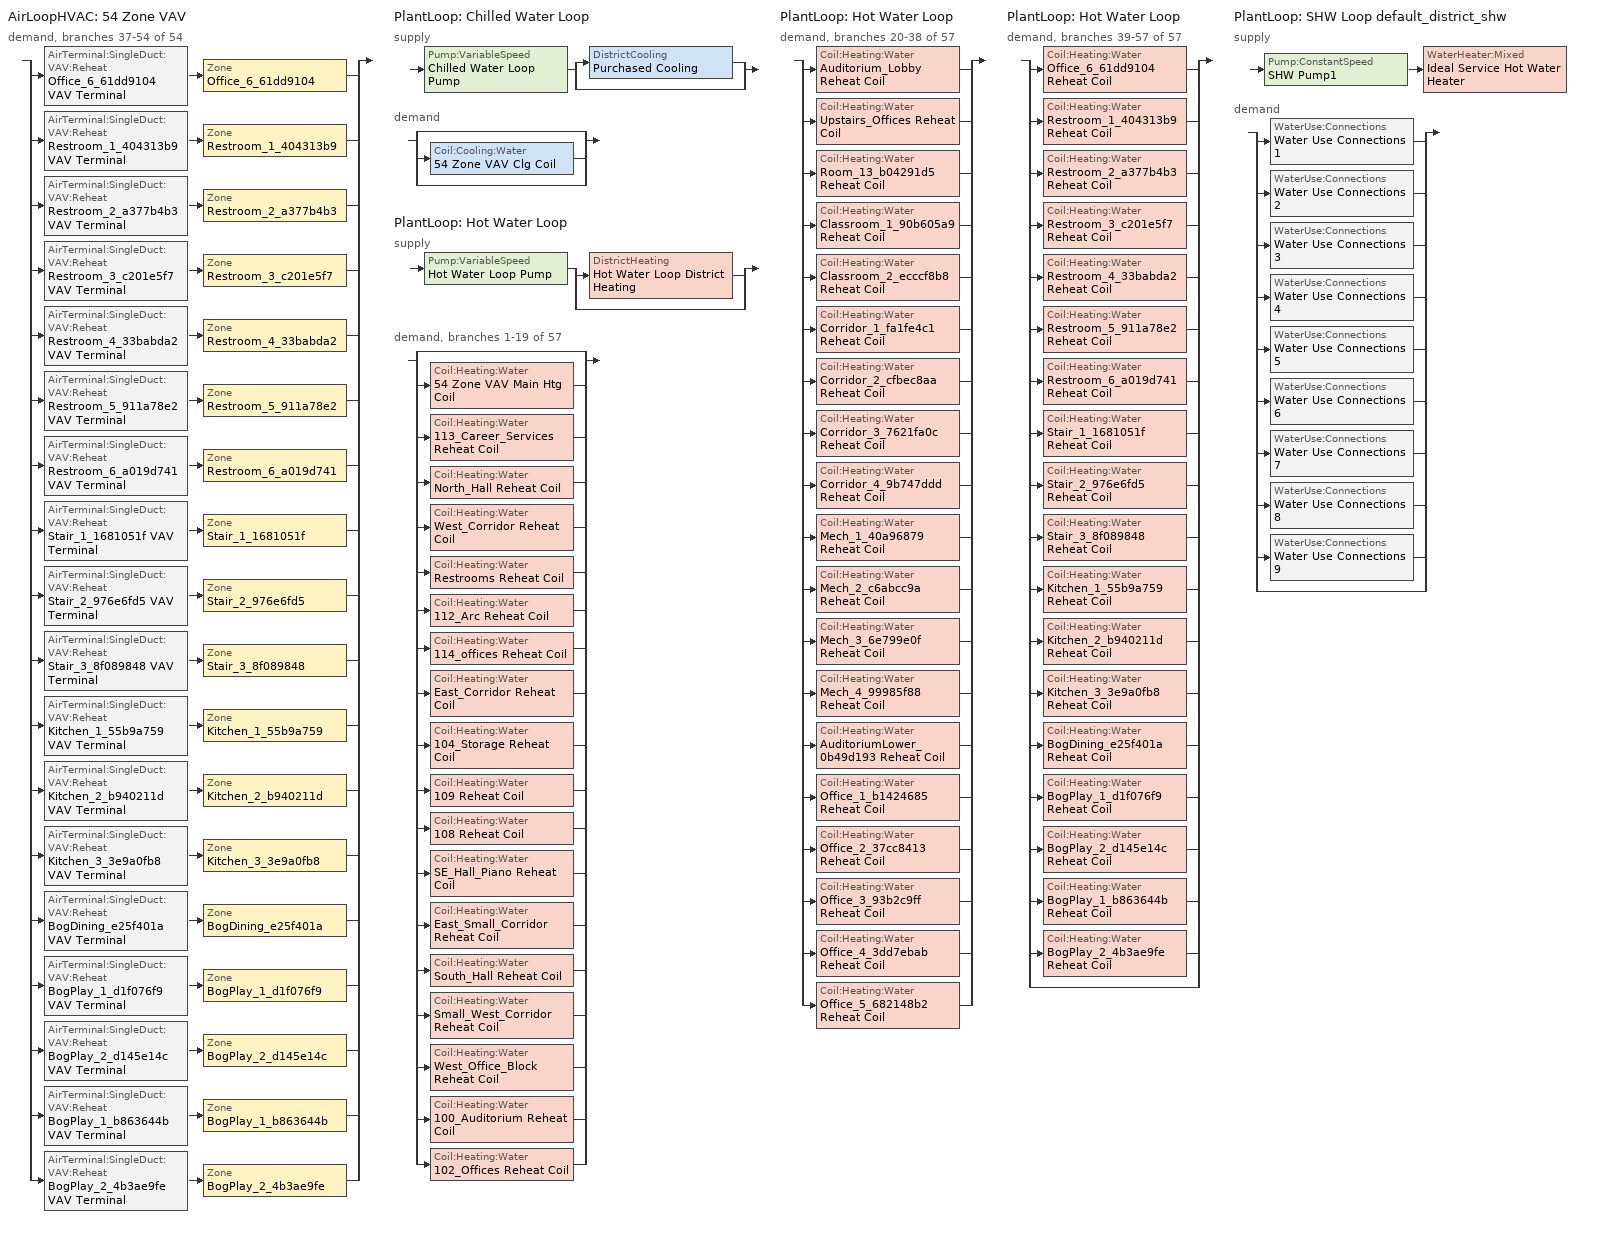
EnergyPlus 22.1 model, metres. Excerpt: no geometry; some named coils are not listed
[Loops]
AirLoopHVAC '54 Zone VAV'
 demand, branches 37-54 of 54: split
  | AirTerminal:SingleDuct:VAV:Reheat 'Office_6_61dd9104 VAV Terminal' > Zone 'Office_6_61dd9104'
  | AirTerminal:SingleDuct:VAV:Reheat 'Restroom_1_404313b9 VAV Terminal' > Zone 'Restroom_1_404313b9'
  | AirTerminal:SingleDuct:VAV:Reheat 'Restroom_2_a377b4b3 VAV Terminal' > Zone 'Restroom_2_a377b4b3'
  | AirTerminal:SingleDuct:VAV:Reheat 'Restroom_3_c201e5f7 VAV Terminal' > Zone 'Restroom_3_c201e5f7'
  | AirTerminal:SingleDuct:VAV:Reheat 'Restroom_4_33babda2 VAV Terminal' > Zone 'Restroom_4_33babda2'
  | AirTerminal:SingleDuct:VAV:Reheat 'Restroom_5_911a78e2 VAV Terminal' > Zone 'Restroom_5_911a78e2'
  | AirTerminal:SingleDuct:VAV:Reheat 'Restroom_6_a019d741 VAV Terminal' > Zone 'Restroom_6_a019d741'
  | AirTerminal:SingleDuct:VAV:Reheat 'Stair_1_1681051f VAV Terminal' > Zone 'Stair_1_1681051f'
  | AirTerminal:SingleDuct:VAV:Reheat 'Stair_2_976e6fd5 VAV Terminal' > Zone 'Stair_2_976e6fd5'
  | AirTerminal:SingleDuct:VAV:Reheat 'Stair_3_8f089848 VAV Terminal' > Zone 'Stair_3_8f089848'
  | AirTerminal:SingleDuct:VAV:Reheat 'Kitchen_1_55b9a759 VAV Terminal' > Zone 'Kitchen_1_55b9a759'
  | AirTerminal:SingleDuct:VAV:Reheat 'Kitchen_2_b940211d VAV Terminal' > Zone 'Kitchen_2_b940211d'
  | AirTerminal:SingleDuct:VAV:Reheat 'Kitchen_3_3e9a0fb8 VAV Terminal' > Zone 'Kitchen_3_3e9a0fb8'
  | AirTerminal:SingleDuct:VAV:Reheat 'BogDining_e25f401a VAV Terminal' > Zone 'BogDining_e25f401a'
  | AirTerminal:SingleDuct:VAV:Reheat 'BogPlay_1_d1f076f9 VAV Terminal' > Zone 'BogPlay_1_d1f076f9'
  | AirTerminal:SingleDuct:VAV:Reheat 'BogPlay_2_d145e14c VAV Terminal' > Zone 'BogPlay_2_d145e14c'
  | AirTerminal:SingleDuct:VAV:Reheat 'BogPlay_1_b863644b VAV Terminal' > Zone 'BogPlay_1_b863644b'
  | AirTerminal:SingleDuct:VAV:Reheat 'BogPlay_2_4b3ae9fe VAV Terminal' > Zone 'BogPlay_2_4b3ae9fe'
PlantLoop 'Chilled Water Loop'
 supply: Pump:VariableSpeed 'Chilled Water Loop Pump' > split
  | DistrictCooling 'Purchased Cooling'
  | bypass
 demand: split
  | bypass
  | Coil:Cooling:Water '54 Zone VAV Clg Coil'
  | bypass
PlantLoop 'Hot Water Loop'
 supply: Pump:VariableSpeed 'Hot Water Loop Pump' > split
  | DistrictHeating 'Hot Water Loop District Heating'
  | bypass
 demand, branches 1-19 of 57: split
  | bypass
  | Coil:Heating:Water '54 Zone VAV Main Htg Coil'
  | Coil:Heating:Water '113_Career_Services Reheat Coil'
  | Coil:Heating:Water 'North_Hall Reheat Coil'
  | Coil:Heating:Water 'West_Corridor Reheat Coil'
  | Coil:Heating:Water 'Restrooms Reheat Coil'
  | Coil:Heating:Water '112_Arc Reheat Coil'
  | Coil:Heating:Water '114_offices Reheat Coil'
  | Coil:Heating:Water 'East_Corridor Reheat Coil'
  | Coil:Heating:Water '104_Storage Reheat Coil'
  | Coil:Heating:Water '109 Reheat Coil'
  | Coil:Heating:Water '108 Reheat Coil'
  | Coil:Heating:Water 'SE_Hall_Piano Reheat Coil'
  | Coil:Heating:Water 'East_Small_Corridor Reheat Coil'
  | Coil:Heating:Water 'South_Hall Reheat Coil'
  | Coil:Heating:Water 'Small_West_Corridor Reheat Coil'
  | Coil:Heating:Water 'West_Office_Block Reheat Coil'
  | Coil:Heating:Water '100_Auditorium Reheat Coil'
  | Coil:Heating:Water '102_Offices Reheat Coil'
PlantLoop 'Hot Water Loop'
 demand, branches 20-38 of 57: split
  | Coil:Heating:Water 'Auditorium_Lobby Reheat Coil'
  | Coil:Heating:Water 'Upstairs_Offices Reheat Coil'
  | Coil:Heating:Water 'Room_13_b04291d5 Reheat Coil'
  | Coil:Heating:Water 'Classroom_1_90b605a9 Reheat Coil'
  | Coil:Heating:Water 'Classroom_2_ecccf8b8 Reheat Coil'
  | Coil:Heating:Water 'Corridor_1_fa1fe4c1 Reheat Coil'
  | Coil:Heating:Water 'Corridor_2_cfbec8aa Reheat Coil'
  | Coil:Heating:Water 'Corridor_3_7621fa0c Reheat Coil'
  | Coil:Heating:Water 'Corridor_4_9b747ddd Reheat Coil'
  | Coil:Heating:Water 'Mech_1_40a96879 Reheat Coil'
  | Coil:Heating:Water 'Mech_2_c6abcc9a Reheat Coil'
  | Coil:Heating:Water 'Mech_3_6e799e0f Reheat Coil'
  | Coil:Heating:Water 'Mech_4_99985f88 Reheat Coil'
  | Coil:Heating:Water 'AuditoriumLower_0b49d193 Reheat Coil'
  | Coil:Heating:Water 'Office_1_b1424685 Reheat Coil'
  | Coil:Heating:Water 'Office_2_37cc8413 Reheat Coil'
  | Coil:Heating:Water 'Office_3_93b2c9ff Reheat Coil'
  | Coil:Heating:Water 'Office_4_3dd7ebab Reheat Coil'
  | Coil:Heating:Water 'Office_5_682148b2 Reheat Coil'
PlantLoop 'Hot Water Loop'
 demand, branches 39-57 of 57: split
  | Coil:Heating:Water 'Office_6_61dd9104 Reheat Coil'
  | Coil:Heating:Water 'Restroom_1_404313b9 Reheat Coil'
  | Coil:Heating:Water 'Restroom_2_a377b4b3 Reheat Coil'
  | Coil:Heating:Water 'Restroom_3_c201e5f7 Reheat Coil'
  | Coil:Heating:Water 'Restroom_4_33babda2 Reheat Coil'
  | Coil:Heating:Water 'Restroom_5_911a78e2 Reheat Coil'
  | Coil:Heating:Water 'Restroom_6_a019d741 Reheat Coil'
  | Coil:Heating:Water 'Stair_1_1681051f Reheat Coil'
  | Coil:Heating:Water 'Stair_2_976e6fd5 Reheat Coil'
  | Coil:Heating:Water 'Stair_3_8f089848 Reheat Coil'
  | Coil:Heating:Water 'Kitchen_1_55b9a759 Reheat Coil'
  | Coil:Heating:Water 'Kitchen_2_b940211d Reheat Coil'
  | Coil:Heating:Water 'Kitchen_3_3e9a0fb8 Reheat Coil'
  | Coil:Heating:Water 'BogDining_e25f401a Reheat Coil'
  | Coil:Heating:Water 'BogPlay_1_d1f076f9 Reheat Coil'
  | Coil:Heating:Water 'BogPlay_2_d145e14c Reheat Coil'
  | Coil:Heating:Water 'BogPlay_1_b863644b Reheat Coil'
  | Coil:Heating:Water 'BogPlay_2_4b3ae9fe Reheat Coil'
  | bypass
PlantLoop 'SHW Loop default_district_shw'
 supply: Pump:ConstantSpeed 'SHW Pump1' > WaterHeater:Mixed 'Ideal Service Hot Water Heater'
 demand: split
  | WaterUse:Connections 'Water Use Connections 1'
  | WaterUse:Connections 'Water Use Connections 2'
  | WaterUse:Connections 'Water Use Connections 3'
  | WaterUse:Connections 'Water Use Connections 4'
  | WaterUse:Connections 'Water Use Connections 5'
  | WaterUse:Connections 'Water Use Connections 6'
  | WaterUse:Connections 'Water Use Connections 7'
  | WaterUse:Connections 'Water Use Connections 8'
  | WaterUse:Connections 'Water Use Connections 9'
  | bypass
[DesignSpecification:OutdoorAir] Outdoor Air Method=Sum; Outdoor Air Flow per Zone=0; Outdoor Air Flow Air Changes per Hour=0
Name | Outdoor Air Flow per Person | Outdoor Air Flow per Zone Floor Area
pre_1980::QuickServiceRestaurant::Dining_Ventilation; pre_1980::LargeHotel::Cafe_Ventilation; pre_1980::SecondarySchool::Office_Ventilation | 0.00943894 | 0
pre_1980::MediumOffice::Storage_Ventilation | 0 | 0.000762
pre_1980::QuickServiceRestaurant::Kitchen_Ventilation | 0 | 0.0023876
pre_1980::SecondarySchool::Restroom_Ventilation | 0 | 0.0048768
pre_1980::MediumOffice::Stair_Ventilation | 0 | 0.000254
[DesignSpecification:ZoneAirDistribution] Minimum Zone Ventilation Efficiency=0.6
BogDining_e25f401a Design Spec Zone Air Dist; BogPlay_1_b863644b Design Spec Zone Air Dist; BogPlay_1_d1f076f9 Design Spec Zone Air Dist; BogPlay_2_4b3ae9fe Design Spec Zone Air Dist; BogPlay_2_d145e14c Design Spec Zone Air Dist; Kitchen_1_55b9a759 Design Spec Zone Air Dist; Kitchen_2_b940211d Design Spec Zone Air Dist; Kitchen_3_3e9a0fb8 Design Spec Zone Air Dist; Office_6_61dd9104 Design Spec Zone Air Dist; Restroom_1_404313b9 Design Spec Zone Air Dist; Restroom_2_a377b4b3 Design Spec Zone Air Dist; Restroom_3_c201e5f7 Design Spec Zone Air Dist; Restroom_4_33babda2 Design Spec Zone Air Dist; Restroom_5_911a78e2 Design Spec Zone Air Dist; Restroom_6_a019d741 Design Spec Zone Air Dist; Stair_1_1681051f Design Spec Zone Air Dist; Stair_2_976e6fd5 Design Spec Zone Air Dist; Stair_3_8f089848 Design Spec Zone Air Dist
[Sizing:Zone] Zone Cooling Design Supply Air Temperature Input Method=SupplyAirTemperature; Zone Cooling Design Supply Air Temperature=12.7778; Zone Cooling Design Supply Air Temperature Difference=11.11; Zone Heating Design Supply Air Temperature Input Method=SupplyAirTemperature; Zone Heating Design Supply Air Temperature=40; Zone Heating Design Supply Air Temperature Difference=11.11; Zone Cooling Design Supply Air Humidity Ratio=0.0085; Zone Heating Design Supply Air Humidity Ratio=0.008; Cooling Design Air Flow Method=DesignDayWithLimit; Cooling Design Air Flow Rate=0; Cooling Minimum Air Flow per Zone Floor Area=0.000762; Cooling Minimum Air Flow=0; Cooling Minimum Air Flow Fraction=0; Heating Design Air Flow Method=DesignDay; Heating Design Air Flow Rate=0; Heating Maximum Air Flow per Zone Floor Area=0.002032; Heating Maximum Air Flow=0.141576; Heating Maximum Air Flow Fraction=0.3; Account for Dedicated Outdoor Air System=No
Name | Design Specification Outdoor Air Object | Design Specification Zone Air Distribution Object
BogDining_e25f401a | pre_1980::QuickServiceRestaurant::Dining_Ventilation | BogDining_e25f401a Design Spec Zone Air Dist
BogPlay_1_b863644b | pre_1980::MediumOffice::Storage_Ventilation | BogPlay_1_b863644b Design Spec Zone Air Dist
BogPlay_1_d1f076f9 | pre_1980::LargeHotel::Cafe_Ventilation | BogPlay_1_d1f076f9 Design Spec Zone Air Dist
BogPlay_2_4b3ae9fe | pre_1980::MediumOffice::Storage_Ventilation | BogPlay_2_4b3ae9fe Design Spec Zone Air Dist
BogPlay_2_d145e14c | pre_1980::LargeHotel::Cafe_Ventilation | BogPlay_2_d145e14c Design Spec Zone Air Dist
Kitchen_1_55b9a759 | pre_1980::QuickServiceRestaurant::Kitchen_Ventilation | Kitchen_1_55b9a759 Design Spec Zone Air Dist
Kitchen_2_b940211d | pre_1980::QuickServiceRestaurant::Kitchen_Ventilation | Kitchen_2_b940211d Design Spec Zone Air Dist
Kitchen_3_3e9a0fb8 | pre_1980::QuickServiceRestaurant::Kitchen_Ventilation | Kitchen_3_3e9a0fb8 Design Spec Zone Air Dist
Office_6_61dd9104 | pre_1980::SecondarySchool::Office_Ventilation | Office_6_61dd9104 Design Spec Zone Air Dist
Restroom_1_404313b9 | pre_1980::SecondarySchool::Restroom_Ventilation | Restroom_1_404313b9 Design Spec Zone Air Dist
Restroom_2_a377b4b3 | pre_1980::SecondarySchool::Restroom_Ventilation | Restroom_2_a377b4b3 Design Spec Zone Air Dist
Restroom_3_c201e5f7 | pre_1980::SecondarySchool::Restroom_Ventilation | Restroom_3_c201e5f7 Design Spec Zone Air Dist
Restroom_4_33babda2 | pre_1980::SecondarySchool::Restroom_Ventilation | Restroom_4_33babda2 Design Spec Zone Air Dist
Restroom_5_911a78e2 | pre_1980::SecondarySchool::Restroom_Ventilation | Restroom_5_911a78e2 Design Spec Zone Air Dist
Restroom_6_a019d741 | pre_1980::SecondarySchool::Restroom_Ventilation | Restroom_6_a019d741 Design Spec Zone Air Dist
Stair_1_1681051f | pre_1980::MediumOffice::Stair_Ventilation | Stair_1_1681051f Design Spec Zone Air Dist
Stair_2_976e6fd5 | pre_1980::MediumOffice::Stair_Ventilation | Stair_2_976e6fd5 Design Spec Zone Air Dist
Stair_3_8f089848 | pre_1980::MediumOffice::Stair_Ventilation | Stair_3_8f089848 Design Spec Zone Air Dist
[Sizing:Plant] Sizing Option=NonCoincident; Zone Timesteps in Averaging Window=1; Coincident Sizing Factor Mode=None
Name | Loop Type | Design Loop Exit Temperature | Loop Design Temperature Difference
Chilled Water Loop | Cooling | 6.66667 | 5.61111
Hot Water Loop | Heating | 82.2222 | 11.1111
SHW Loop default_district_shw | Heating | 60 | 5
[ZoneControl:Thermostat] Temperature Difference Between Cutout And Setpoint=0
Name | Zone or ZoneList | Control Type Schedule | Control 1
BogDining_e25f401a Thermostat | BogDining_e25f401a | BogDining_e25f401a Thermostat Schedule | pre_1980::QuickServiceRestaurant::Dining_Setpoint
BogPlay_1_b863644b Thermostat | BogPlay_1_b863644b | BogPlay_1_b863644b Thermostat Schedule | pre_1980::MediumOffice::Storage_Setpoint
BogPlay_1_d1f076f9 Thermostat | BogPlay_1_d1f076f9 | BogPlay_1_d1f076f9 Thermostat Schedule | pre_1980::LargeHotel::Cafe_Setpoint
BogPlay_2_4b3ae9fe Thermostat | BogPlay_2_4b3ae9fe | BogPlay_2_4b3ae9fe Thermostat Schedule | pre_1980::MediumOffice::Storage_Setpoint 1
BogPlay_2_d145e14c Thermostat | BogPlay_2_d145e14c | BogPlay_2_d145e14c Thermostat Schedule | pre_1980::LargeHotel::Cafe_Setpoint 1
Kitchen_1_55b9a759 Thermostat | Kitchen_1_55b9a759 | Kitchen_1_55b9a759 Thermostat Schedule | pre_1980::QuickServiceRestaurant::Kitchen_Setpoint
Kitchen_2_b940211d Thermostat | Kitchen_2_b940211d | Kitchen_2_b940211d Thermostat Schedule | pre_1980::QuickServiceRestaurant::Kitchen_Setpoint 1
Kitchen_3_3e9a0fb8 Thermostat | Kitchen_3_3e9a0fb8 | Kitchen_3_3e9a0fb8 Thermostat Schedule | pre_1980::QuickServiceRestaurant::Kitchen_Setpoint 2
Office_6_61dd9104 Thermostat | Office_6_61dd9104 | Office_6_61dd9104 Thermostat Schedule | pre_1980::SecondarySchool::Office_Setpoint 5
Restroom_1_404313b9 Thermostat | Restroom_1_404313b9 | Restroom_1_404313b9 Thermostat Schedule | pre_1980::SecondarySchool::Restroom_Setpoint
Restroom_2_a377b4b3 Thermostat | Restroom_2_a377b4b3 | Restroom_2_a377b4b3 Thermostat Schedule | pre_1980::SecondarySchool::Restroom_Setpoint 1
Restroom_3_c201e5f7 Thermostat | Restroom_3_c201e5f7 | Restroom_3_c201e5f7 Thermostat Schedule | pre_1980::SecondarySchool::Restroom_Setpoint 2
Restroom_4_33babda2 Thermostat | Restroom_4_33babda2 | Restroom_4_33babda2 Thermostat Schedule | pre_1980::SecondarySchool::Restroom_Setpoint 3
Restroom_5_911a78e2 Thermostat | Restroom_5_911a78e2 | Restroom_5_911a78e2 Thermostat Schedule | pre_1980::SecondarySchool::Restroom_Setpoint 4
Restroom_6_a019d741 Thermostat | Restroom_6_a019d741 | Restroom_6_a019d741 Thermostat Schedule | pre_1980::SecondarySchool::Restroom_Setpoint 5
Stair_1_1681051f Thermostat | Stair_1_1681051f | Stair_1_1681051f Thermostat Schedule | pre_1980::MediumOffice::Stair_Setpoint
Stair_2_976e6fd5 Thermostat | Stair_2_976e6fd5 | Stair_2_976e6fd5 Thermostat Schedule | pre_1980::MediumOffice::Stair_Setpoint 1
Stair_3_8f089848 Thermostat | Stair_3_8f089848 | Stair_3_8f089848 Thermostat Schedule | pre_1980::MediumOffice::Stair_Setpoint 2
[ThermostatSetpoint:DualSetpoint]
Name | Heating Setpoint Temperature Schedule | Cooling Setpoint Temperature Schedule
pre_1980::QuickServiceRestaurant::Dining_Setpoint | QuickServiceRestaurant HtgSetp | QuickServiceRestaurant ClgSetp
pre_1980::MediumOffice::Storage_Setpoint; pre_1980::MediumOffice::Storage_Setpoint 1; pre_1980::MediumOffice::Stair_Setpoint; pre_1980::MediumOffice::Stair_Setpoint 1; pre_1980::MediumOffice::Stair_Setpoint 2 | Medium Office HtgSetp | Medium Office ClgSetp
pre_1980::LargeHotel::Cafe_Setpoint; pre_1980::LargeHotel::Cafe_Setpoint 1 | LargeHotel HtgSetp | LargeHotel ClgSetp
pre_1980::QuickServiceRestaurant::Kitchen_Setpoint; pre_1980::QuickServiceRestaurant::Kitchen_Setpoint 1; pre_1980::QuickServiceRestaurant::Kitchen_Setpoint 2 | QuickServiceRestaurant HtgSetp Kitchen | QuickServiceRestaurant ClgSetp Kitchen
pre_1980::SecondarySchool::Office_Setpoint 5 | SecondarySchool HtgSetp | SecondarySchool ClgSetp
pre_1980::SecondarySchool::Restroom_Setpoint; pre_1980::SecondarySchool::Restroom_Setpoint 1; pre_1980::SecondarySchool::Restroom_Setpoint 2; pre_1980::SecondarySchool::Restroom_Setpoint 3; pre_1980::SecondarySchool::Restroom_Setpoint 4; pre_1980::SecondarySchool::Restroom_Setpoint 5 | SecondarySchool HtgSetp BathCorrMechKitchen | SecondarySchool ClgSetp BathCorrMechKitchen
[AirTerminal:SingleDuct:VAV:Reheat] Availability Schedule=Always On Discrete; Maximum Air Flow Rate=Autosize; Zone Minimum Air Flow Input Method=Constant; Constant Minimum Air Flow Fraction=0.3; Fixed Minimum Air Flow Rate=0; Maximum Hot Water or Steam Flow Rate=Autosize; Minimum Hot Water or Steam Flow Rate=0; Convergence Tolerance=0.001; Damper Heating Action=Normal; Maximum Flow per Zone Floor Area During Reheat=Autocalculate; Maximum Flow Fraction During Reheat=0.5; Maximum Reheat Air Temperature=40
Name | Reheat Coil
BogDining_e25f401a VAV Terminal | BogDining_e25f401a Reheat Coil
BogPlay_1_b863644b VAV Terminal | BogPlay_1_b863644b Reheat Coil
BogPlay_1_d1f076f9 VAV Terminal | BogPlay_1_d1f076f9 Reheat Coil
BogPlay_2_4b3ae9fe VAV Terminal | BogPlay_2_4b3ae9fe Reheat Coil
BogPlay_2_d145e14c VAV Terminal | BogPlay_2_d145e14c Reheat Coil
Kitchen_1_55b9a759 VAV Terminal | Kitchen_1_55b9a759 Reheat Coil
Kitchen_2_b940211d VAV Terminal | Kitchen_2_b940211d Reheat Coil
Kitchen_3_3e9a0fb8 VAV Terminal | Kitchen_3_3e9a0fb8 Reheat Coil
Office_6_61dd9104 VAV Terminal | Office_6_61dd9104 Reheat Coil
Restroom_1_404313b9 VAV Terminal | Restroom_1_404313b9 Reheat Coil
Restroom_2_a377b4b3 VAV Terminal | Restroom_2_a377b4b3 Reheat Coil
Restroom_3_c201e5f7 VAV Terminal | Restroom_3_c201e5f7 Reheat Coil
Restroom_4_33babda2 VAV Terminal | Restroom_4_33babda2 Reheat Coil
Restroom_5_911a78e2 VAV Terminal | Restroom_5_911a78e2 Reheat Coil
Restroom_6_a019d741 VAV Terminal | Restroom_6_a019d741 Reheat Coil
Stair_1_1681051f VAV Terminal | Stair_1_1681051f Reheat Coil
Stair_2_976e6fd5 VAV Terminal | Stair_2_976e6fd5 Reheat Coil
Stair_3_8f089848 VAV Terminal | Stair_3_8f089848 Reheat Coil
[Zone equipment]
BogDining_e25f401a: BogDining_e25f401a VAV Terminal
BogPlay_1_b863644b: BogPlay_1_b863644b VAV Terminal
BogPlay_1_d1f076f9: BogPlay_1_d1f076f9 VAV Terminal
BogPlay_2_4b3ae9fe: BogPlay_2_4b3ae9fe VAV Terminal
BogPlay_2_d145e14c: BogPlay_2_d145e14c VAV Terminal
Kitchen_1_55b9a759: Kitchen_1_55b9a759 VAV Terminal
Kitchen_2_b940211d: Kitchen_2_b940211d VAV Terminal
Kitchen_3_3e9a0fb8: Kitchen_3_3e9a0fb8 VAV Terminal
Office_6_61dd9104: Office_6_61dd9104 VAV Terminal
Restroom_1_404313b9: Restroom_1_404313b9 VAV Terminal
Restroom_2_a377b4b3: Restroom_2_a377b4b3 VAV Terminal
Restroom_3_c201e5f7: Restroom_3_c201e5f7 VAV Terminal
Restroom_4_33babda2: Restroom_4_33babda2 VAV Terminal
Restroom_5_911a78e2: Restroom_5_911a78e2 VAV Terminal
Restroom_6_a019d741: Restroom_6_a019d741 VAV Terminal
Stair_1_1681051f: Stair_1_1681051f VAV Terminal
Stair_2_976e6fd5: Stair_2_976e6fd5 VAV Terminal
Stair_3_8f089848: Stair_3_8f089848 VAV Terminal
[Coil:Heating:Water] Availability Schedule=Always On Discrete; UFactor Times Area Value=Autosize; Maximum Water Flow Rate=Autosize; Performance Input Method=UFactorTimesAreaAndDesignWaterFlowRate; Rated Capacity=Autosize; Rated Inlet Water Temperature=82.2222; Rated Inlet Air Temperature=12.7778; Rated Outlet Water Temperature=71.1111; Rated Outlet Air Temperature=40; Rated Ratio for Air and Water Convection=0.5
100_Auditorium Reheat Coil; 102_Offices Reheat Coil; 104_Storage Reheat Coil; 108 Reheat Coil; 109 Reheat Coil; 112_Arc Reheat Coil; 113_Career_Services Reheat Coil; 114_offices Reheat Coil; AuditoriumLower_0b49d193 Reheat Coil; Auditorium_Lobby Reheat Coil; BogDining_e25f401a Reheat Coil; BogPlay_1_b863644b Reheat Coil; BogPlay_1_d1f076f9 Reheat Coil; BogPlay_2_4b3ae9fe Reheat Coil; BogPlay_2_d145e14c Reheat Coil; Classroom_1_90b605a9 Reheat Coil; Classroom_2_ecccf8b8 Reheat Coil; Corridor_1_fa1fe4c1 Reheat Coil; Corridor_2_cfbec8aa Reheat Coil; Corridor_3_7621fa0c Reheat Coil; Corridor_4_9b747ddd Reheat Coil; East_Corridor Reheat Coil; East_Small_Corridor Reheat Coil; Kitchen_1_55b9a759 Reheat Coil; Kitchen_2_b940211d Reheat Coil; Kitchen_3_3e9a0fb8 Reheat Coil; Mech_1_40a96879 Reheat Coil; Mech_2_c6abcc9a Reheat Coil; Mech_3_6e799e0f Reheat Coil; Mech_4_99985f88 Reheat Coil; North_Hall Reheat Coil; Office_1_b1424685 Reheat Coil; Office_2_37cc8413 Reheat Coil; Office_3_93b2c9ff Reheat Coil; Office_4_3dd7ebab Reheat Coil; Office_5_682148b2 Reheat Coil; Office_6_61dd9104 Reheat Coil; Restrooms Reheat Coil; Restroom_1_404313b9 Reheat Coil; Restroom_2_a377b4b3 Reheat Coil; Restroom_3_c201e5f7 Reheat Coil; Restroom_4_33babda2 Reheat Coil; Restroom_5_911a78e2 Reheat Coil; Restroom_6_a019d741 Reheat Coil; Room_13_b04291d5 Reheat Coil; SE_Hall_Piano Reheat Coil; Small_West_Corridor Reheat Coil; South_Hall Reheat Coil; Stair_1_1681051f Reheat Coil; Stair_2_976e6fd5 Reheat Coil; Stair_3_8f089848 Reheat Coil; Upstairs_Offices Reheat Coil; West_Corridor Reheat Coil; West_Office_Block Reheat Coil
[Pump:VariableSpeed] Design Maximum Flow Rate=Autosize; Design Pump Head=179344; Design Power Consumption=Autosize; Motor Efficiency=0.9; Fraction of Motor Inefficiencies to Fluid Stream=0; Coefficient 1 of the Part Load Performance Curve=0; Coefficient 2 of the Part Load Performance Curve=1; Coefficient 3 of the Part Load Performance Curve=0; Coefficient 4 of the Part Load Performance Curve=0; Design Minimum Flow Rate=0; Pump Control Type=Intermittent; Skin Loss Radiative Fraction=0.5; Design Power Sizing Method=PowerPerFlowPerPressure; Design Electric Power per Unit Flow Rate=348701.1; Design Shaft Power per Unit Flow Rate per Unit Head=1.28205; Design Minimum Flow Rate Fraction=0; EndUse Subcategory=General
Chilled Water Loop Pump; Hot Water Loop Pump
[Pump:ConstantSpeed]
SHW Pump1: Design Flow Rate=Autosize; Design Pump Head=29891; Design Power Consumption=Autosize; Motor Efficiency=0.9; Fraction of Motor Inefficiencies to Fluid Stream=0; Pump Control Type=Intermittent; Design Power Sizing Method=PowerPerFlowPerPressure; Design Electric Power per Unit Flow Rate=348701.1; Design Shaft Power per Unit Flow Rate per Unit Head=1.28205; EndUse Subcategory=Water Systems
[DistrictCooling]
Purchased Cooling: Nominal Capacity=Autosize
[DistrictHeating]
Hot Water Loop District Heating: Nominal Capacity=Autosize
[WaterHeater:Mixed]
Ideal Service Hot Water Heater: Tank Volume=0; Setpoint Temperature Schedule=Schedule Ruleset 2; Deadband Temperature Difference=2; Maximum Temperature Limit=82.22; Heater Control Type=Modulate; Heater Maximum Capacity=1000000; Heater Ignition Minimum Flow Rate=0; Heater Ignition Delay=0; Heater Fuel Type=DistrictHeating; Heater Thermal Efficiency=1; Off Cycle Parasitic Fuel Consumption Rate=20; Off Cycle Parasitic Fuel Type=DistrictHeating; Off Cycle Parasitic Heat Fraction to Tank=0.8; On Cycle Parasitic Fuel Consumption Rate=0; On Cycle Parasitic Fuel Type=DistrictHeating; On Cycle Parasitic Heat Fraction to Tank=0; Ambient Temperature Indicator=Schedule; Ambient Temperature Schedule=22C Ambient Condition; Off Cycle Loss Coefficient to Ambient Temperature=0; Off Cycle Loss Fraction to Zone=1; On Cycle Loss Coefficient to Ambient Temperature=0; On Cycle Loss Fraction to Zone=1; Use Side Effectiveness=1; Source Side Effectiveness=1; Use Side Design Flow Rate=Autosize; Source Side Design Flow Rate=Autosize; Indirect Water Heating Recovery Time=1.5; Source Side Flow Control Mode=IndirectHeatPrimarySetpoint; EndUse Subcategory=General
[WaterHeater:Sizing]
Ideal Service Hot Water Heater: Design Mode=PeakDraw; Time Storage Can Meet Peak Draw=0.538503; Time for Tank Recovery=0; Nominal Tank Volume for Autosizing Plant Connections=1
[PlantLoop] Fluid Type=Water; Maximum Loop Flow Rate=Autosize; Minimum Loop Flow Rate=0; Plant Loop Volume=Autocalculate; Load Distribution Scheme=Optimal; Plant Loop Demand Calculation Scheme=SingleSetpoint; Common Pipe Simulation=None
Name | Plant Equipment Operation Scheme | Maximum Loop Temperature | Minimum Loop Temperature
Chilled Water Loop | Chilled Water Loop Operation Schemes | 40 | 1
Hot Water Loop | Hot Water Loop Operation Schemes | 100 | 10
SHW Loop default_district_shw | SHW Loop default_district_shw Operation Schemes | 60 | 10
[PlantEquipmentList]
Chilled Water Loop Cooling Equipment List: Purchased Cooling
Hot Water Loop Heating Equipment List: Hot Water Loop District Heating
SHW Loop default_district_shw Heating Equipment List: Ideal Service Hot Water Heater
[PlantEquipmentOperation:CoolingLoad]
Chilled Water Loop Cooling Operation Scheme: Load Range 1 Lower Limit=0; Load Range 1 Upper Limit=1000000000; Range 1 Equipment List=Chilled Water Loop Cooling Equipment List
[PlantEquipmentOperation:HeatingLoad] Load Range 1 Lower Limit=0; Load Range 1 Upper Limit=1000000000
Name | Range 1 Equipment List
Hot Water Loop Heating Operation Scheme | Hot Water Loop Heating Equipment List
SHW Loop default_district_shw Heating Operation Scheme | SHW Loop default_district_shw Heating Equipment List
[PlantEquipmentOperationSchemes] Control Scheme 1 Schedule=Always On Discrete
Name | Control Scheme 1
Chilled Water Loop Operation Schemes | Chilled Water Loop Cooling Operation Scheme
Hot Water Loop Operation Schemes | Hot Water Loop Heating Operation Scheme
SHW Loop default_district_shw Operation Schemes | SHW Loop default_district_shw Heating Operation Scheme
[SetpointManager:Scheduled] Control Variable=Temperature
Name | Schedule | Setpoint Node or NodeList
Chilled Water Loop Setpoint Manager | Chilled Water Loop Temp - 44F | Chilled Water Loop Supply Outlet Node
Hot Water Loop Setpoint Manager | Hot Water Loop Temp - 180F | Hot Water Loop Supply Outlet Node
Setpoint Manager Scheduled 1 | 60C Hot Water
[WaterUse:Equipment] EndUse Subcategory=General; Target Temperature Schedule=60.0C Hot Water; Sensible Fraction Schedule=0.2 Hot Water Sensible Fraction; Latent Fraction Schedule=0.05 Hot Water Latent Fraction
Name | Peak Flow Rate | Flow Rate Fraction Schedule | Zone
pre_1980::SecondarySchool::Restroom_SHW..Restroom_1_404313b9 | 2.17086e-06 | SchoolSecondary BLDG_SWH_SCH | Restroom_1_404313b9
pre_1980::SecondarySchool::Restroom_SHW..Restroom_2_a377b4b3 | 2.76858e-06 | SchoolSecondary BLDG_SWH_SCH | Restroom_2_a377b4b3
pre_1980::SecondarySchool::Restroom_SHW..Restroom_3_c201e5f7 | 2.69238e-06 | SchoolSecondary BLDG_SWH_SCH | Restroom_3_c201e5f7
pre_1980::SecondarySchool::Restroom_SHW..Restroom_4_33babda2 | 2.31874e-06 | SchoolSecondary BLDG_SWH_SCH | Restroom_4_33babda2
pre_1980::SecondarySchool::Restroom_SHW..Restroom_5_911a78e2 | 2.80745e-06 | SchoolSecondary BLDG_SWH_SCH | Restroom_5_911a78e2
pre_1980::SecondarySchool::Restroom_SHW..Restroom_6_a019d741 | 1.56421e-05 | SchoolSecondary BLDG_SWH_SCH | Restroom_6_a019d741
pre_1980::QuickServiceRestaurant::Kitchen_SHW..Kitchen_1_55b9a759 | 4.93054e-05 | QuickServiceRestaurant Bldg Swh | Kitchen_1_55b9a759
pre_1980::QuickServiceRestaurant::Kitchen_SHW..Kitchen_2_b940211d | 4.86519e-05 | QuickServiceRestaurant Bldg Swh | Kitchen_2_b940211d
pre_1980::QuickServiceRestaurant::Kitchen_SHW..Kitchen_3_3e9a0fb8 | 1.32289e-05 | QuickServiceRestaurant Bldg Swh | Kitchen_3_3e9a0fb8
[WaterUse:Connections] Hot Water Supply Temperature Schedule=60.0C Hot Water; Drain Water Heat Exchanger Type=None; Drain Water Heat Exchanger Destination=Plant
Name | Water Use Equipment 1
Water Use Connections 1 | pre_1980::SecondarySchool::Restroom_SHW..Restroom_1_404313b9
Water Use Connections 2 | pre_1980::SecondarySchool::Restroom_SHW..Restroom_2_a377b4b3
Water Use Connections 3 | pre_1980::SecondarySchool::Restroom_SHW..Restroom_3_c201e5f7
Water Use Connections 4 | pre_1980::SecondarySchool::Restroom_SHW..Restroom_4_33babda2
Water Use Connections 5 | pre_1980::SecondarySchool::Restroom_SHW..Restroom_5_911a78e2
Water Use Connections 6 | pre_1980::SecondarySchool::Restroom_SHW..Restroom_6_a019d741
Water Use Connections 7 | pre_1980::QuickServiceRestaurant::Kitchen_SHW..Kitchen_1_55b9a759
Water Use Connections 8 | pre_1980::QuickServiceRestaurant::Kitchen_SHW..Kitchen_2_b940211d
Water Use Connections 9 | pre_1980::QuickServiceRestaurant::Kitchen_SHW..Kitchen_3_3e9a0fb8
[Schedule:Day:Interval]
SecondarySchool HtgSetp_Default; Schedule Day 45; Schedule Day 46; SecondarySchool HtgSetp BathCorrMechKitchen_WntrDsn 1: No, 06:00, 16, 21:00, 21, 24:00, 16
SecondarySchool HtgSetp_SmrDsn 1; SecondarySchool HtgSetp BathCorrMechKitchen_Default; SecondarySchool HtgSetp BathCorrMechKitchen_SmrDsn 1: No, 24:00, 16
SecondarySchool HtgSetp_WntrDsn 1; QuickServiceRestaurant HtgSetp_WntrDsn 1; Medium Office HtgSetp_WntrDsn 1: No, 24:00, 21
SecondarySchool ClgSetp Default; Schedule Day 41; SecondarySchool ClgSetp Default 1; SecondarySchool ClgSetp BathCorrMechKitchen_SmrDsn 1: No, 06:00, 27, 21:00, 24, 24:00, 27
Schedule Day 42: No, 07:00, 27, 18:00, 24, 24:00, 27
SecondarySchool ClgSetp Summer Design Day 1: No, 24:00, 24
SecondarySchool ClgSetp Winter Design Day 1; SecondarySchool ClgSetp BathCorrMechKitchen_Default; SecondarySchool ClgSetp BathCorrMechKitchen_WntrDsn 1: No, 24:00, 27
QuickServiceRestaurant HtgSetp_Default: No, 01:00, 21, 05:00, 15.6, 24:00, 21
QuickServiceRestaurant HtgSetp_SmrDsn 1; Schedule Day 69; Medium Office HtgSetp_SmrDsn 1; QuickServiceRestaurant HtgSetp Kitchen_SmrDsn 1: No, 24:00, 15.6
QuickServiceRestaurant ClgSetp_Default; QuickServiceRestaurant ClgSetp_SmrDsn 1: No, 01:00, 24, 05:00, 30, 24:00, 24
QuickServiceRestaurant ClgSetp_WntrDsn 1; QuickServiceRestaurant ClgSetp Kitchen_WntrDsn 1: No, 24:00, 30
Medium Office HtgSetp_Default: No, 06:00, 15.6, 22:00, 21, 24:00, 15.6
Schedule Day 68: No, 06:00, 15.6, 18:00, 21, 24:00, 15.6
Schedule Day 44; Medium Office ClgSetp_WntrDsn 1: No, 24:00, 26.7
Medium Office ClgSetp_Default; Medium Office ClgSetp_SmrDsn 1: No, 06:00, 26.7, 22:00, 24, 24:00, 26.7
Schedule Day 43: No, 06:00, 26.7, 18:00, 24, 24:00, 26.7
LargeHotel HtgSetp_Default; LargeHotel HtgSetp_SmrDsn 1; LargeHotel HtgSetp_WntrDsn 1: No, 07:00, 16, 24:00, 21
LargeHotel ClgSetp_Default; LargeHotel ClgSetp_SmrDsn 1; LargeHotel ClgSetp_WntrDsn 1: No, 07:00, 30, 24:00, 24
QuickServiceRestaurant HtgSetp Kitchen_Default: No, 01:00, 19, 05:00, 15.6, 24:00, 19
QuickServiceRestaurant HtgSetp Kitchen_WntrDsn 1: No, 24:00, 19
QuickServiceRestaurant ClgSetp Kitchen_Default; QuickServiceRestaurant ClgSetp Kitchen_SmrDsn 1: No, 01:00, 26, 05:00, 30, 24:00, 26
Chilled Water Loop Temp - 44F Default: No, 24:00, 6.66667
Hot Water Loop Temp - 180F Default: No, 24:00, 82.2222
QuickServiceRestaurant Bldg Swh_Default; QuickServiceRestaurant Bldg Swh_SmrDsn 1: No, 01:00, 0.2, 06:00, 0, 07:00, 0.15, 08:00, 0.6, 09:00, 0.55, 10:00, 0.45, 11:00, 0.4, 12:00, 0.45, 13:00, 0.4, 14:00, 0.35, 17:00, 0.3, 18:00, 0.4, 19:00, 0.55, 20:00, 0.6, 21:00, 0.5, 22:00, 0.55, 23:00, 0.45, 24:00, 0.25
QuickServiceRestaurant Bldg Swh_WntrDsn 1; Schedule Day 10: No, 01:00, 0.2, 06:00, 0, 09:00, 0.15, 10:00, 0.5, 11:00, 0.45, 13:00, 0.5, 14:00, 0.45, 16:00, 0.4, 17:00, 0.35, 18:00, 0.4, 20:00, 0.55, 21:00, 0.5, 22:00, 0.55, 23:00, 0.4, 24:00, 0.3
Schedule Day 3; Schedule Day 4; Schedule Day 5; SchoolSecondary BLDG_SWH_SCH_Default: No, 24:00, 0
Schedule Day 6; Schedule Day 7; Schedule Day 8: No, 08:00, 0, 09:00, 0.34, 10:00, 0.6, 11:00, 0.63, 12:00, 0.72, 13:00, 0.79, 14:00, 0.83, 15:00, 0.61, 16:00, 0.65, 18:00, 0.1, 19:00, 0.19, 20:00, 0.25, 24:00, 0
Schedule Day 9: No, 01:00, 0.25, 06:00, 0, 10:00, 0.15, 12:00, 0.5, 14:00, 0.4, 17:00, 0.3, 18:00, 0.4, 20:00, 0.5, 21:00, 0.4, 22:00, 0.5, 23:00, 0.4, 24:00, 0.2
Schedule Day 91; Schedule Day 94; Schedule Day 96: No, 24:00, 60
Schedule Day 92: No, 24:00, 0.2
Schedule Day 93: No, 24:00, 0.05
Schedule Day 97: No, 24:00, 22
SchoolSecondary BLDG_SWH_SCH_SmrDsn 1: No, 07:00, 0.05, 08:00, 0.1, 09:00, 0.34, 10:00, 0.6, 11:00, 0.63, 12:00, 0.72, 13:00, 0.79, 14:00, 0.83, 15:00, 0.61, 16:00, 0.65, 18:00, 0.1, 19:00, 0.19, 20:00, 0.25, 22:00, 0.22, 23:00, 0.12, 24:00, 0.09
SchoolSecondary BLDG_SWH_SCH_WntrDsn 1: No, 09:00, 0.03, 13:00, 0.05, 24:00, 0.03
[Schedule:Week:Daily]
SecondarySchool HtgSetp Week Rule - Jan1-Jun24: SecondarySchool HtgSetp_Default, SecondarySchool HtgSetp_Default, SecondarySchool HtgSetp_Default, SecondarySchool HtgSetp_Default, SecondarySchool HtgSetp_Default, SecondarySchool HtgSetp_Default, SecondarySchool HtgSetp_Default, SecondarySchool HtgSetp_Default, SecondarySchool HtgSetp_SmrDsn 1, SecondarySchool HtgSetp_WntrDsn 1, SecondarySchool HtgSetp_Default, SecondarySchool HtgSetp_Default
SecondarySchool HtgSetp Week Rule - Jun25-Jul1: SecondarySchool HtgSetp_Default, SecondarySchool HtgSetp_Default, SecondarySchool HtgSetp_Default, SecondarySchool HtgSetp_Default, SecondarySchool HtgSetp_Default, SecondarySchool HtgSetp_Default, Schedule Day 45, SecondarySchool HtgSetp_Default, SecondarySchool HtgSetp_SmrDsn 1, SecondarySchool HtgSetp_WntrDsn 1, SecondarySchool HtgSetp_Default, SecondarySchool HtgSetp_Default
SecondarySchool HtgSetp Week Rule - Jul2-Aug26: Schedule Day 45, Schedule Day 45, Schedule Day 45, Schedule Day 45, Schedule Day 45, Schedule Day 45, Schedule Day 45, SecondarySchool HtgSetp_Default, SecondarySchool HtgSetp_SmrDsn 1, SecondarySchool HtgSetp_WntrDsn 1, SecondarySchool HtgSetp_Default, SecondarySchool HtgSetp_Default
SecondarySchool HtgSetp Week Rule - Aug27-Sep2: Schedule Day 45, Schedule Day 45, Schedule Day 45, Schedule Day 45, Schedule Day 45, Schedule Day 45, Schedule Day 46, SecondarySchool HtgSetp_Default, SecondarySchool HtgSetp_SmrDsn 1, SecondarySchool HtgSetp_WntrDsn 1, SecondarySchool HtgSetp_Default, SecondarySchool HtgSetp_Default
SecondarySchool HtgSetp Week Rule - Sep3-Dec31: Schedule Day 46, Schedule Day 46, Schedule Day 46, Schedule Day 46, Schedule Day 46, Schedule Day 46, Schedule Day 46, SecondarySchool HtgSetp_Default, SecondarySchool HtgSetp_SmrDsn 1, SecondarySchool HtgSetp_WntrDsn 1, SecondarySchool HtgSetp_Default, SecondarySchool HtgSetp_Default
SecondarySchool ClgSetp Week Rule - Jan1-Jun24: SecondarySchool ClgSetp Default, SecondarySchool ClgSetp Default, SecondarySchool ClgSetp Default, SecondarySchool ClgSetp Default, SecondarySchool ClgSetp Default, SecondarySchool ClgSetp Default, SecondarySchool ClgSetp Default, SecondarySchool ClgSetp Default 1, SecondarySchool ClgSetp Summer Design Day 1, SecondarySchool ClgSetp Winter Design Day 1, SecondarySchool ClgSetp Default, SecondarySchool ClgSetp Default
SecondarySchool ClgSetp Week Rule - Jun25-Jul1: SecondarySchool ClgSetp Default, SecondarySchool ClgSetp Default, SecondarySchool ClgSetp Default, SecondarySchool ClgSetp Default, SecondarySchool ClgSetp Default, SecondarySchool ClgSetp Default, Schedule Day 42, SecondarySchool ClgSetp Default 1, SecondarySchool ClgSetp Summer Design Day 1, SecondarySchool ClgSetp Winter Design Day 1, SecondarySchool ClgSetp Default, SecondarySchool ClgSetp Default
SecondarySchool ClgSetp Week Rule - Jul2-Aug26: Schedule Day 42, Schedule Day 42, Schedule Day 42, Schedule Day 42, Schedule Day 42, Schedule Day 42, Schedule Day 42, SecondarySchool ClgSetp Default 1, SecondarySchool ClgSetp Summer Design Day 1, SecondarySchool ClgSetp Winter Design Day 1, SecondarySchool ClgSetp Default, SecondarySchool ClgSetp Default
SecondarySchool ClgSetp Week Rule - Aug27-Sep2: Schedule Day 42, Schedule Day 42, Schedule Day 42, Schedule Day 42, Schedule Day 42, Schedule Day 41, Schedule Day 41, SecondarySchool ClgSetp Default 1, SecondarySchool ClgSetp Summer Design Day 1, SecondarySchool ClgSetp Winter Design Day 1, SecondarySchool ClgSetp Default, SecondarySchool ClgSetp Default
SecondarySchool ClgSetp Week Rule - Sep3-Dec31: Schedule Day 41, Schedule Day 41, Schedule Day 41, Schedule Day 41, Schedule Day 41, Schedule Day 41, Schedule Day 41, SecondarySchool ClgSetp Default 1, SecondarySchool ClgSetp Summer Design Day 1, SecondarySchool ClgSetp Winter Design Day 1, SecondarySchool ClgSetp Default, SecondarySchool ClgSetp Default
QuickServiceRestaurant HtgSetp Week Rule - Jan1-Dec31: QuickServiceRestaurant HtgSetp_Default, QuickServiceRestaurant HtgSetp_Default, QuickServiceRestaurant HtgSetp_Default, QuickServiceRestaurant HtgSetp_Default, QuickServiceRestaurant HtgSetp_Default, QuickServiceRestaurant HtgSetp_Default, QuickServiceRestaurant HtgSetp_Default, QuickServiceRestaurant HtgSetp_Default, QuickServiceRestaurant HtgSetp_SmrDsn 1, QuickServiceRestaurant HtgSetp_WntrDsn 1, QuickServiceRestaurant HtgSetp_Default, QuickServiceRestaurant HtgSetp_Default
QuickServiceRestaurant ClgSetp Week Rule - Jan1-Dec31: QuickServiceRestaurant ClgSetp_Default, QuickServiceRestaurant ClgSetp_Default, QuickServiceRestaurant ClgSetp_Default, QuickServiceRestaurant ClgSetp_Default, QuickServiceRestaurant ClgSetp_Default, QuickServiceRestaurant ClgSetp_Default, QuickServiceRestaurant ClgSetp_Default, QuickServiceRestaurant ClgSetp_Default, QuickServiceRestaurant ClgSetp_SmrDsn 1, QuickServiceRestaurant ClgSetp_WntrDsn 1, QuickServiceRestaurant ClgSetp_Default, QuickServiceRestaurant ClgSetp_Default
Medium Office HtgSetp Week Rule - Jan1-Dec31: Schedule Day 69, Medium Office HtgSetp_Default, Medium Office HtgSetp_Default, Medium Office HtgSetp_Default, Medium Office HtgSetp_Default, Medium Office HtgSetp_Default, Schedule Day 68, Medium Office HtgSetp_Default, Medium Office HtgSetp_SmrDsn 1, Medium Office HtgSetp_WntrDsn 1, Medium Office HtgSetp_Default, Medium Office HtgSetp_Default
Medium Office ClgSetp Week Rule - Jan1-Dec31: Schedule Day 44, Medium Office ClgSetp_Default, Medium Office ClgSetp_Default, Medium Office ClgSetp_Default, Medium Office ClgSetp_Default, Medium Office ClgSetp_Default, Schedule Day 43, Medium Office ClgSetp_Default, Medium Office ClgSetp_SmrDsn 1, Medium Office ClgSetp_WntrDsn 1, Medium Office ClgSetp_Default, Medium Office ClgSetp_Default
LargeHotel HtgSetp Week Rule - Jan1-Dec31: LargeHotel HtgSetp_Default, LargeHotel HtgSetp_Default, LargeHotel HtgSetp_Default, LargeHotel HtgSetp_Default, LargeHotel HtgSetp_Default, LargeHotel HtgSetp_Default, LargeHotel HtgSetp_Default, LargeHotel HtgSetp_Default, LargeHotel HtgSetp_SmrDsn 1, LargeHotel HtgSetp_WntrDsn 1, LargeHotel HtgSetp_Default, LargeHotel HtgSetp_Default
LargeHotel ClgSetp Week Rule - Jan1-Dec31: LargeHotel ClgSetp_Default, LargeHotel ClgSetp_Default, LargeHotel ClgSetp_Default, LargeHotel ClgSetp_Default, LargeHotel ClgSetp_Default, LargeHotel ClgSetp_Default, LargeHotel ClgSetp_Default, LargeHotel ClgSetp_Default, LargeHotel ClgSetp_SmrDsn 1, LargeHotel ClgSetp_WntrDsn 1, LargeHotel ClgSetp_Default, LargeHotel ClgSetp_Default
SecondarySchool HtgSetp BathCorrMechKitchen Week Rule - Jan1-Dec31: SecondarySchool HtgSetp BathCorrMechKitchen_Default, SecondarySchool HtgSetp BathCorrMechKitchen_Default, SecondarySchool HtgSetp BathCorrMechKitchen_Default, SecondarySchool HtgSetp BathCorrMechKitchen_Default, SecondarySchool HtgSetp BathCorrMechKitchen_Default, SecondarySchool HtgSetp BathCorrMechKitchen_Default, SecondarySchool HtgSetp BathCorrMechKitchen_Default, SecondarySchool HtgSetp BathCorrMechKitchen_Default, SecondarySchool HtgSetp BathCorrMechKitchen_SmrDsn 1, SecondarySchool HtgSetp BathCorrMechKitchen_WntrDsn 1, SecondarySchool HtgSetp BathCorrMechKitchen_Default, SecondarySchool HtgSetp BathCorrMechKitchen_Default
SecondarySchool ClgSetp BathCorrMechKitchen Week Rule - Jan1-Dec31: SecondarySchool ClgSetp BathCorrMechKitchen_Default, SecondarySchool ClgSetp BathCorrMechKitchen_Default, SecondarySchool ClgSetp BathCorrMechKitchen_Default, SecondarySchool ClgSetp BathCorrMechKitchen_Default, SecondarySchool ClgSetp BathCorrMechKitchen_Default, SecondarySchool ClgSetp BathCorrMechKitchen_Default, SecondarySchool ClgSetp BathCorrMechKitchen_Default, SecondarySchool ClgSetp BathCorrMechKitchen_Default, SecondarySchool ClgSetp BathCorrMechKitchen_SmrDsn 1, SecondarySchool ClgSetp BathCorrMechKitchen_WntrDsn 1, SecondarySchool ClgSetp BathCorrMechKitchen_Default, SecondarySchool ClgSetp BathCorrMechKitchen_Default
QuickServiceRestaurant HtgSetp Kitchen Week Rule - Jan1-Dec31: QuickServiceRestaurant HtgSetp Kitchen_Default, QuickServiceRestaurant HtgSetp Kitchen_Default, QuickServiceRestaurant HtgSetp Kitchen_Default, QuickServiceRestaurant HtgSetp Kitchen_Default, QuickServiceRestaurant HtgSetp Kitchen_Default, QuickServiceRestaurant HtgSetp Kitchen_Default, QuickServiceRestaurant HtgSetp Kitchen_Default, QuickServiceRestaurant HtgSetp Kitchen_Default, QuickServiceRestaurant HtgSetp Kitchen_SmrDsn 1, QuickServiceRestaurant HtgSetp Kitchen_WntrDsn 1, QuickServiceRestaurant HtgSetp Kitchen_Default, QuickServiceRestaurant HtgSetp Kitchen_Default
QuickServiceRestaurant ClgSetp Kitchen Week Rule - Jan1-Dec31: QuickServiceRestaurant ClgSetp Kitchen_Default, QuickServiceRestaurant ClgSetp Kitchen_Default, QuickServiceRestaurant ClgSetp Kitchen_Default, QuickServiceRestaurant ClgSetp Kitchen_Default, QuickServiceRestaurant ClgSetp Kitchen_Default, QuickServiceRestaurant ClgSetp Kitchen_Default, QuickServiceRestaurant ClgSetp Kitchen_Default, QuickServiceRestaurant ClgSetp Kitchen_Default, QuickServiceRestaurant ClgSetp Kitchen_SmrDsn 1, QuickServiceRestaurant ClgSetp Kitchen_WntrDsn 1, QuickServiceRestaurant ClgSetp Kitchen_Default, QuickServiceRestaurant ClgSetp Kitchen_Default
0.05 Hot Water Latent Fraction Week Rule - Jan1-Dec31: Schedule Day 93, Schedule Day 93, Schedule Day 93, Schedule Day 93, Schedule Day 93, Schedule Day 93, Schedule Day 93, Schedule Day 93, Schedule Day 93, Schedule Day 93, Schedule Day 93, Schedule Day 93
0.2 Hot Water Sensible Fraction Week Rule - Jan1-Dec31: Schedule Day 92, Schedule Day 92, Schedule Day 92, Schedule Day 92, Schedule Day 92, Schedule Day 92, Schedule Day 92, Schedule Day 92, Schedule Day 92, Schedule Day 92, Schedule Day 92, Schedule Day 92
22C Ambient Condition Week Rule - Jan1-Dec31: Schedule Day 97, Schedule Day 97, Schedule Day 97, Schedule Day 97, Schedule Day 97, Schedule Day 97, Schedule Day 97, Schedule Day 97, Schedule Day 97, Schedule Day 97, Schedule Day 97, Schedule Day 97
60.0C Hot Water Week Rule - Jan1-Dec31: Schedule Day 91, Schedule Day 91, Schedule Day 91, Schedule Day 91, Schedule Day 91, Schedule Day 91, Schedule Day 91, Schedule Day 91, Schedule Day 91, Schedule Day 91, Schedule Day 91, Schedule Day 91
60C Hot Water Week Rule - Jan1-Dec31: Schedule Day 94, Schedule Day 94, Schedule Day 94, Schedule Day 94, Schedule Day 94, Schedule Day 94, Schedule Day 94, Schedule Day 94, Schedule Day 94, Schedule Day 94, Schedule Day 94, Schedule Day 94
Chilled Water Loop Temp - 44F Week Rule - Jan1-Dec31: Chilled Water Loop Temp - 44F Default, Chilled Water Loop Temp - 44F Default, Chilled Water Loop Temp - 44F Default, Chilled Water Loop Temp - 44F Default, Chilled Water Loop Temp - 44F Default, Chilled Water Loop Temp - 44F Default, Chilled Water Loop Temp - 44F Default, Chilled Water Loop Temp - 44F Default, Chilled Water Loop Temp - 44F Default, Chilled Water Loop Temp - 44F Default, Chilled Water Loop Temp - 44F Default, Chilled Water Loop Temp - 44F Default
Hot Water Loop Temp - 180F Week Rule - Jan1-Dec31: Hot Water Loop Temp - 180F Default, Hot Water Loop Temp - 180F Default, Hot Water Loop Temp - 180F Default, Hot Water Loop Temp - 180F Default, Hot Water Loop Temp - 180F Default, Hot Water Loop Temp - 180F Default, Hot Water Loop Temp - 180F Default, Hot Water Loop Temp - 180F Default, Hot Water Loop Temp - 180F Default, Hot Water Loop Temp - 180F Default, Hot Water Loop Temp - 180F Default, Hot Water Loop Temp - 180F Default
QuickServiceRestaurant Bldg Swh Week Rule - Jan1-Dec31: Schedule Day 9, QuickServiceRestaurant Bldg Swh_Default, QuickServiceRestaurant Bldg Swh_Default, QuickServiceRestaurant Bldg Swh_Default, QuickServiceRestaurant Bldg Swh_Default, QuickServiceRestaurant Bldg Swh_Default, Schedule Day 10, QuickServiceRestaurant Bldg Swh_Default, QuickServiceRestaurant Bldg Swh_SmrDsn 1, QuickServiceRestaurant Bldg Swh_WntrDsn 1, QuickServiceRestaurant Bldg Swh_Default, QuickServiceRestaurant Bldg Swh_Default
Schedule Ruleset 2 Week Rule - Jan1-Dec31: Schedule Day 96, Schedule Day 96, Schedule Day 96, Schedule Day 96, Schedule Day 96, Schedule Day 96, Schedule Day 96, Schedule Day 96, Schedule Day 96, Schedule Day 96, Schedule Day 96, Schedule Day 96
SchoolSecondary BLDG_SWH_SCH Week Rule - Jan1-Jun10: Schedule Day 4, Schedule Day 6, Schedule Day 6, Schedule Day 6, Schedule Day 6, Schedule Day 6, Schedule Day 4, SchoolSecondary BLDG_SWH_SCH_Default, SchoolSecondary BLDG_SWH_SCH_SmrDsn 1, SchoolSecondary BLDG_SWH_SCH_WntrDsn 1, SchoolSecondary BLDG_SWH_SCH_Default, SchoolSecondary BLDG_SWH_SCH_Default
SchoolSecondary BLDG_SWH_SCH Week Rule - Jun11-Jun17: Schedule Day 4, Schedule Day 6, Schedule Day 6, Schedule Day 6, Schedule Day 6, Schedule Day 7, Schedule Day 5, SchoolSecondary BLDG_SWH_SCH_Default, SchoolSecondary BLDG_SWH_SCH_SmrDsn 1, SchoolSecondary BLDG_SWH_SCH_WntrDsn 1, SchoolSecondary BLDG_SWH_SCH_Default, SchoolSecondary BLDG_SWH_SCH_Default
SchoolSecondary BLDG_SWH_SCH Week Rule - Jun18-Sep9: Schedule Day 5, Schedule Day 7, Schedule Day 7, Schedule Day 7, Schedule Day 7, Schedule Day 7, Schedule Day 5, SchoolSecondary BLDG_SWH_SCH_Default, SchoolSecondary BLDG_SWH_SCH_SmrDsn 1, SchoolSecondary BLDG_SWH_SCH_WntrDsn 1, SchoolSecondary BLDG_SWH_SCH_Default, SchoolSecondary BLDG_SWH_SCH_Default
SchoolSecondary BLDG_SWH_SCH Week Rule - Sep10-Sep16: Schedule Day 5, Schedule Day 7, Schedule Day 7, Schedule Day 7, Schedule Day 7, Schedule Day 7, Schedule Day 3, SchoolSecondary BLDG_SWH_SCH_Default, SchoolSecondary BLDG_SWH_SCH_SmrDsn 1, SchoolSecondary BLDG_SWH_SCH_WntrDsn 1, SchoolSecondary BLDG_SWH_SCH_Default, SchoolSecondary BLDG_SWH_SCH_Default
SchoolSecondary BLDG_SWH_SCH Week Rule - Sep17-Dec31: SchoolSecondary BLDG_SWH_SCH_Default, Schedule Day 8, Schedule Day 8, Schedule Day 8, Schedule Day 8, Schedule Day 8, Schedule Day 3, SchoolSecondary BLDG_SWH_SCH_Default, SchoolSecondary BLDG_SWH_SCH_SmrDsn 1, SchoolSecondary BLDG_SWH_SCH_WntrDsn 1, SchoolSecondary BLDG_SWH_SCH_Default, SchoolSecondary BLDG_SWH_SCH_Default
[Schedule:Year]
SecondarySchool HtgSetp: SecondarySchool HtgSetp Week Rule - Jan1-Jun24, 1, 1, 6, 24, SecondarySchool HtgSetp Week Rule - Jun25-Jul1, 6, 25, 7, 1, SecondarySchool HtgSetp Week Rule - Jul2-Aug26, 7, 2, 8, 26, SecondarySchool HtgSetp Week Rule - Aug27-Sep2, 8, 27, 9, 2, SecondarySchool HtgSetp Week Rule - Sep3-Dec31, 9, 3, 12, 31
SecondarySchool ClgSetp: SecondarySchool ClgSetp Week Rule - Jan1-Jun24, 1, 1, 6, 24, SecondarySchool ClgSetp Week Rule - Jun25-Jul1, 6, 25, 7, 1, SecondarySchool ClgSetp Week Rule - Jul2-Aug26, 7, 2, 8, 26, SecondarySchool ClgSetp Week Rule - Aug27-Sep2, 8, 27, 9, 2, SecondarySchool ClgSetp Week Rule - Sep3-Dec31, 9, 3, 12, 31
QuickServiceRestaurant HtgSetp: QuickServiceRestaurant HtgSetp Week Rule - Jan1-Dec31, 1, 1, 12, 31
QuickServiceRestaurant ClgSetp: QuickServiceRestaurant ClgSetp Week Rule - Jan1-Dec31, 1, 1, 12, 31
Medium Office HtgSetp: Medium Office HtgSetp Week Rule - Jan1-Dec31, 1, 1, 12, 31
Medium Office ClgSetp: Medium Office ClgSetp Week Rule - Jan1-Dec31, 1, 1, 12, 31
LargeHotel HtgSetp: LargeHotel HtgSetp Week Rule - Jan1-Dec31, 1, 1, 12, 31
LargeHotel ClgSetp: LargeHotel ClgSetp Week Rule - Jan1-Dec31, 1, 1, 12, 31
SecondarySchool HtgSetp BathCorrMechKitchen: SecondarySchool HtgSetp BathCorrMechKitchen Week Rule - Jan1-Dec31, 1, 1, 12, 31
SecondarySchool ClgSetp BathCorrMechKitchen: SecondarySchool ClgSetp BathCorrMechKitchen Week Rule - Jan1-Dec31, 1, 1, 12, 31
QuickServiceRestaurant HtgSetp Kitchen: QuickServiceRestaurant HtgSetp Kitchen Week Rule - Jan1-Dec31, 1, 1, 12, 31
QuickServiceRestaurant ClgSetp Kitchen: QuickServiceRestaurant ClgSetp Kitchen Week Rule - Jan1-Dec31, 1, 1, 12, 31
0.05 Hot Water Latent Fraction: 0.05 Hot Water Latent Fraction Week Rule - Jan1-Dec31, 1, 1, 12, 31
0.2 Hot Water Sensible Fraction: 0.2 Hot Water Sensible Fraction Week Rule - Jan1-Dec31, 1, 1, 12, 31
22C Ambient Condition: 22C Ambient Condition Week Rule - Jan1-Dec31, 1, 1, 12, 31
60.0C Hot Water: 60.0C Hot Water Week Rule - Jan1-Dec31, 1, 1, 12, 31
60C Hot Water: 60C Hot Water Week Rule - Jan1-Dec31, 1, 1, 12, 31
Chilled Water Loop Temp - 44F: Chilled Water Loop Temp - 44F Week Rule - Jan1-Dec31, 1, 1, 12, 31
Hot Water Loop Temp - 180F: Hot Water Loop Temp - 180F Week Rule - Jan1-Dec31, 1, 1, 12, 31
QuickServiceRestaurant Bldg Swh: QuickServiceRestaurant Bldg Swh Week Rule - Jan1-Dec31, 1, 1, 12, 31
Schedule Ruleset 2: Schedule Ruleset 2 Week Rule - Jan1-Dec31, 1, 1, 12, 31
SchoolSecondary BLDG_SWH_SCH: SchoolSecondary BLDG_SWH_SCH Week Rule - Jan1-Jun10, 1, 1, 6, 10, SchoolSecondary BLDG_SWH_SCH Week Rule - Jun11-Jun17, 6, 11, 6, 17, SchoolSecondary BLDG_SWH_SCH Week Rule - Jun18-Sep9, 6, 18, 9, 9, SchoolSecondary BLDG_SWH_SCH Week Rule - Sep10-Sep16, 9, 10, 9, 16, SchoolSecondary BLDG_SWH_SCH Week Rule - Sep17-Dec31, 9, 17, 12, 31
[Schedule:Compact]
BogDining_e25f401a Thermostat Schedule; BogPlay_1_b863644b Thermostat Schedule; BogPlay_1_d1f076f9 Thermostat Schedule; BogPlay_2_4b3ae9fe Thermostat Schedule; BogPlay_2_d145e14c Thermostat Schedule; Kitchen_1_55b9a759 Thermostat Schedule; Kitchen_2_b940211d Thermostat Schedule; Kitchen_3_3e9a0fb8 Thermostat Schedule; Office_6_61dd9104 Thermostat Schedule; Restroom_1_404313b9 Thermostat Schedule; Restroom_2_a377b4b3 Thermostat Schedule; Restroom_3_c201e5f7 Thermostat Schedule; Restroom_4_33babda2 Thermostat Schedule; Restroom_5_911a78e2 Thermostat Schedule; Restroom_6_a019d741 Thermostat Schedule; Stair_1_1681051f Thermostat Schedule; Stair_2_976e6fd5 Thermostat Schedule; Stair_3_8f089848 Thermostat Schedule: Through: 12/31, For: AllDays, Until: 24:00, 4
[Schedule:Constant]
Always On Discrete: Hourly Value=1
